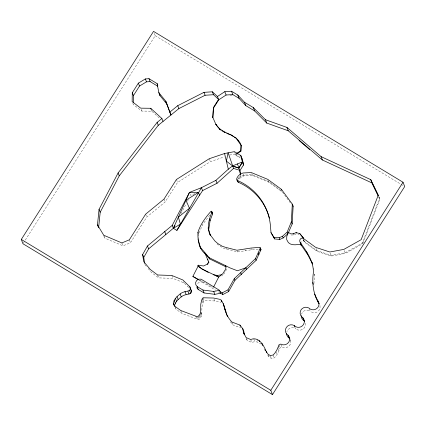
<?xml version="1.0" encoding="UTF-8"?>
<svg xmlns="http://www.w3.org/2000/svg" width="426" height="426" viewBox="0 0 426 426"><rect width="100%" height="100%" fill="white"/><g stroke="black" fill="none" stroke-linecap="round" stroke-linejoin="round"><path stroke-width="0.32" stroke-dasharray="2.13 1.6" d="M175.118 307.529L176.06 309.265L181.897 313.414L197.904 319.463L199.118 319.308L199.991 318.627L201.807 315.655L201.897 307.173L203.537 301.251L204.326 300.692L214.667 300.937L220.993 302.252M313.93 283.594L314.542 275.329L314.207 272.8M281.442 191.391L268.833 182.179L252.426 175.4L244.055 175.831L241.089 177.141L239.162 179.037L239.492 176.497M267.741 355.034L269.179 357.105L271.474 358.495L274.264 357.904C277.326 355.098 278.742 351.418 280.111 347.781L281.858 346.982A5.842 5.708 -21.2 0 0 290.34 339.788M226.467 269.115L225.791 270.941L223.107 275.164L221.941 276.011M362.968 243.118L379.843 199.182L378.698 196.237M199.139 232.74L202.824 224.198L210.465 214.241M181.055 213.559L186.29 203.548M187.52 201.189L188.446 199.421M237.756 179.468L238.72 177.892L240.642 175.991L241.089 177.141M23.329 243.203L155.208 35.693L153.775 32.003M103.896 236.521L104.887 238.155L122.986 245.845L130.452 242.729L146.757 217.079L165.102 202.025L177.589 182.381L210.407 161.619L224.262 156.906M236.627 153.956L235.573 154.627L241.42 158.163M234.619 152.162L235.85 155.336L237.426 154.329M303.525 239.785L304.425 242.101L317.237 251.415L331.428 256.053L345.422 253.449L362.734 243.741L361.594 240.796M294.435 234.662L296.555 233.725L299.02 234.422M194.794 193.654L190.603 195.3L190.15 194.139M246.372 338.814L247.234 340.486L251.793 342.413C255.717 340.752 260.105 342.334 262.549 345.704M216.994 243.954L223.07 248.017L237.623 251.931L251.681 249.737L258.864 249.242M235.402 154.191L229.928 154.979L229.534 153.967M230.04 95.488L232.484 95.333M291.315 235.04L293.903 234.896M132.827 103.342L133.279 104.503L141.831 111.069L151.837 111.191L160.112 118.758M148.173 268.502L151.47 272.448L158.744 277.89L172.967 278.386L183.995 282.88L190.518 289.286M230.375 321.705A29.618 28.941 -21.2 0 0 233.049 324.937L241.036 327.988M199.677 280.122L213.357 287.529M155.208 35.693L402.996 185.512M235.85 155.336L240.104 157.908M198.931 280.095L215.636 290.202M218.426 291.885L220.657 293.237M304.148 241.388L316.96 250.701L331.151 255.339L345.145 252.74L362.457 243.028L379.566 198.468L378.698 196.684M280.643 190.294L268.556 181.465L252.155 174.687L243.778 175.118L240.812 176.433L240.605 175.155M144.877 264.562L146.523 266.532M282.497 192.158L291.459 204.315M378.687 196.801L379.843 199.182M344.283 250.509L345.422 253.449M330.283 253.113L331.428 256.053M316.097 248.47L317.237 251.415M314.09 274.163L314.542 275.329M268.146 180.4L268.833 182.179M309.148 308.632L310.048 310.959A5.756 5.623 -21.2 0 0 301.507 314.186M251.739 173.627L252.426 175.4M243.368 174.058L244.055 175.831M238.72 177.892L239.162 179.037M294.691 326.758L295.372 328.499A5.756 5.623 -21.2 0 0 286.826 331.732M290.202 339.575L290.649 340.736M251.244 248.614L251.681 249.737M244.902 249.689L245.339 250.813M209.278 158.712L210.407 161.619M280.958 344.655L281.858 346.982M278.982 344.874L280.111 347.781M278.114 346.279L279.243 349.187M277.805 348.596L278.934 351.503M237.186 250.807L237.623 251.931M275.84 351.69L276.969 354.597M273.135 354.996L274.264 357.904M270.345 355.588L271.474 358.495M268.279 354.783L269.179 357.105M226.174 248.017L226.611 249.141M256.985 339.234L258.113 342.142M253.747 338.798L254.876 341.705M250.664 339.506L251.793 342.413M246.334 338.159L247.234 340.486M151.384 110.03L151.837 111.191M231.92 322.029L233.049 324.937M176.46 179.474L177.589 182.381M141.155 109.322L141.831 111.069M213.99 299.19L214.667 300.937M201.951 281.352L202.243 282.097A4.308 4.212 -21.2 0 0 196.918 284.84M203.197 297.785L204.326 300.692M163.978 199.118L165.102 202.025M202.409 298.344L203.537 301.251M202.499 299.265L203.399 301.592M201.892 300.772L202.797 303.099M200.737 312.098L201.86 315.006M200.678 312.748L201.807 315.655M200.273 313.792L201.402 316.699M199.522 314.979L200.651 317.887M198.867 315.719L199.991 318.627M197.989 316.401L199.118 319.308M183.542 281.719L183.995 282.88M196.775 316.555L197.904 319.463M195.678 316.14L196.807 319.047M171.838 275.478L172.967 278.386M145.628 214.171L146.757 217.079M180.773 310.506L181.897 313.414M174.932 306.358L176.06 309.265M157.62 274.983L158.744 277.89M129.328 239.822L130.452 242.729M121.857 242.937L122.986 245.845M103.758 235.248L104.887 238.155M303.632 239.609L304.425 242.101M303.632 239.763L303.978 240.951A2.801 2.737 -21.2 0 0 301.257 242.25M313.611 268.369L313.781 269.637M198.612 233.959L198.702 238.874M305.33 323.196A5.842 5.708 -21.2 0 1 295.372 328.499M320.011 305.65A5.842 5.708 -21.2 0 1 310.048 310.959"/><path stroke-width="0.64" d="M157.822 85.365L157.146 83.624L148.988 78.688L145.351 78.943L138.386 83.134L132.284 92.735L132.151 101.596L140.702 108.161L150.708 108.284L161.907 118.524L163.036 121.431M133.306 102.607L133.413 95.642L132.284 92.735M236.888 179.857L237.639 180.56A56.557 55.258 -21.2 0 1 270.462 226.115L271.005 232.639L273.907 237.229L279.152 237.756L282.518 236.244L287.167 232.122L291.352 221.813L292.311 204.118L281.394 189.32L267.73 179.341L251.329 172.562L242.953 172.993L239.987 174.303L238.065 176.204L236.776 178.302L236.888 179.857L237.543 181.545L238.294 182.248A56.557 55.258 -21.2 0 1 269.45 218.149M312.604 264.077L307.625 254.45L301.273 245.206L299.904 244.375C295.974 244.721 291.688 245.733 288.386 242.639L286.693 239.598L286.762 236.419L292.177 223.943L293.136 206.243L292.311 204.118M319.228 303.834A5.842 5.708 -21.2 0 0 318.605 303.051C313.206 293.86 311.88 282.848 313.414 272.422C313.536 260.872 306.491 251.335 300.149 242.298A2.801 2.737 -21.2 0 1 302.849 238.043L315.666 247.357L329.852 251.995L343.851 249.396L361.157 239.684L378.267 195.124L370.758 179.655L321.097 156.635L286.948 127.433L265.441 119.717L253.337 107.602L244.497 102.256L237.767 95.019L231.52 91.239L224.806 91.659L217.441 96.489L212.372 91.803L203.974 92.346L177.749 105.68L169.825 112.102L170.954 115.009L165.81 101.244L158.818 92.66L157.146 83.624M213.458 107.443L212.824 117.491L213.458 107.443L218.57 99.396L213.501 94.71L212.372 91.803M237.154 153.616L240.834 151.262L241.137 145.266C236.739 132.992 221.818 134.701 215.838 124.206L219.832 129.477L220.865 130.1M240.834 151.262L241.137 145.266M98.156 226.637L97.479 224.891L99.05 209.342L118.119 172.935L157.125 122.4L161.907 118.524M98.608 227.798L100.179 212.249L119.248 175.842L158.254 125.308L178.877 108.587L205.103 95.254L213.501 94.71M210.471 235.727C206.509 228.224 208.761 219.704 211.898 212.324L211.802 211.53L211.142 211.131C205.614 217.393 200.492 224.161 197.957 232.271C197.637 240.046 198.825 248.693 205.22 253.939L204.571 252.256M210.508 235.685L208.708 229.63L210.098 220.652L212.553 214.012L211.802 211.53M174.261 305.788L173.361 303.466C173.728 299.276 177.046 296.384 180.145 293.961C182.924 291.437 186.529 291.863 189.607 290.388L190.55 288.903L189.858 286.836L182.866 279.973L171.838 275.478L157.62 274.983L150.341 269.541L143.748 261.655L142.614 254.556L147.487 245.972L172.226 225.375L189.474 192.392L201.445 187.69L215.913 180.352L228.315 169.218L232.575 165.9L242.389 161.949L240.802 155.511L234.422 151.656L224.555 153.52L209.278 158.712L176.46 179.474L163.978 199.118L145.628 214.171L129.328 239.822L121.857 242.937L103.758 235.248L97.479 224.891M174.49 306.374C174.857 302.183 178.174 299.292 181.268 296.869C184.053 294.345 187.658 294.771 190.736 293.296L191.679 291.81L189.858 286.836M220.002 291.549L222.164 292.854L227.99 289.85L234.289 278.62L255.488 258.625L260.366 247.948L259.418 247.394L251.026 248.049L236.968 250.243L225.956 247.458L222.415 246.329L217.771 243.523L214.917 241.015L210.039 234.609M220.657 293.237L214.826 294.339L204.065 292.95L198.292 289.494L197.163 286.586A4.308 4.212 -21.2 0 1 201.115 279.195L219.534 290.33L220.657 293.232L222.819 294.542L228.645 291.538L234.944 280.303L256.143 260.307L261.016 249.631L260.211 247.655M198.378 279.765L192.861 276.426L198.356 265.691L198.181 265.244L203.607 266L207.313 264.109L208.708 261.921L208.884 262.363L205.05 253.491L209.645 258.933L226.036 266.878L225.551 265.638L209.166 257.693L199.97 246.819M213.65 286.948L218.66 277.086L222.628 273.923L225.306 269.706L225.988 267.879L225.551 265.638L229.71 267.778L237.447 270.771L245.935 267.757L246.585 269.44M174.894 225.338L173.355 228.283L148.615 248.88L143.738 257.464L144.67 263.268M176.902 230.375L202.574 190.598L201.445 187.69L176.865 230.402L173.355 228.283L172.226 225.375M21.3 239.455L153.536 31.386L403.028 182.237L404.7 186.545L272.464 394.614L22.972 243.763L21.3 239.455L270.792 390.307L272.464 394.614M133.413 95.642L139.515 86.041L146.475 81.851L150.117 81.595L157.732 86.201M213.628 107.879L218.74 99.838L226.1 95.009L232.814 94.588L239.061 98.363L245.791 105.605L254.636 110.946L266.74 123.061L288.248 130.777L322.391 159.984L372.058 182.999L378.123 195.497M242.511 162.258L238.837 168.036L239.87 170.693L240.498 174.522M239.87 170.693L243.544 164.921L241.952 158.483M208.245 272.432L201.828 268.801L198.053 265.835L198.181 265.244M207.489 264.557L208.186 263.46M216.834 276.261L217.351 275.446L221.461 274.775M270.792 390.307L403.028 182.237M202.574 190.598L217.042 183.26L233.554 168.43L239.7 170.256L240.434 174.719M271.005 232.639L274.562 238.917L279.807 239.444L283.173 237.932L287.822 233.81L287.167 232.122M236.457 153.514L240.663 150.825M198.457 192.392L185.954 200.231L189.442 208.261L178.361 217.143L180.427 224.135L173.355 228.283L189.474 192.392L198.457 192.392L199.586 195.3M288.397 232.394L290.867 233.89L293.455 233.746L296.107 232.575L299.808 233.624L302.939 237.394L303.456 239.018M197.163 286.586L202.936 290.042L213.698 291.432L219.534 290.33M213.474 274.743L217.351 275.446L218.66 277.086L201.871 268.912L198.223 266.271L197.994 265.536M232.692 166.209L238.837 168.036L242.389 161.949L243.544 164.921M244.508 334.825L243.874 331.572L242.745 328.664L239.907 325.081L231.92 322.029A29.618 28.941 -21.2 0 1 224.811 309.047L223.176 303.557L221.2 300.154L219.864 299.345L213.538 298.03L203.197 297.785L202.409 298.344L201.668 300.192L200.768 304.265L200.678 312.748L198.867 315.719L197.989 316.401L196.775 316.555L180.773 310.506L174.932 306.358L173.361 303.466M226.744 133.317L229.641 134.504M192.861 276.426L198.543 279.504M233.395 136.549L230.631 134.541M234.433 137.177L235.466 137.8M221.903 130.729L225.008 132.608L224.837 132.166M211.797 212.814L212.457 213.213M260.605 249.183L261.016 249.631M266.703 352.771C264.28 346.306 259.301 336.061 250.664 339.506L246.111 337.578L243.507 332.568L242.745 328.664M299.068 140.505L309.611 149.526M303.11 237.83L299.808 233.624M158.818 92.66L159.942 95.568L166.939 104.152M236.371 138.604L241.308 145.708M292.353 205.188L293.136 206.243M266.25 351.61L268.05 354.198L270.345 355.588L273.135 354.996C276.197 352.19 277.614 348.511 278.982 344.874L280.734 344.075A5.842 5.708 -21.2 0 0 288.12 335.23A5.756 5.623 -21.2 0 1 286.325 327.477A5.756 5.623 -21.2 0 1 294.244 325.592A5.842 5.708 -21.2 0 0 302.476 325.783A5.842 5.708 -21.2 0 0 302.801 317.684A5.756 5.623 -21.2 0 1 301.006 309.931A5.756 5.623 -21.2 0 1 308.925 308.051A5.842 5.708 -21.2 0 0 317.157 308.243A5.842 5.708 -21.2 0 0 317.476 300.144L314.585 294.073M223.315 304.766L224.3 306.464L225.94 311.954A29.618 28.941 -21.2 0 0 227.447 316.491M264.759 349.501L265.339 350.619M378.107 195.609L372.335 183.712L370.758 179.655M212.654 117.054L216.009 124.648M321.097 156.635L322.391 159.984M286.948 127.433L288.248 130.777M265.441 119.717L266.74 123.061M253.337 107.602L254.636 110.946M312.061 262.299L312.514 263.465M306.496 251.542L307.625 254.45M281.394 189.32L281.81 190.385M300.149 242.298L301.273 245.206A2.801 2.737 -21.2 0 1 300.873 243.219M296.107 232.575L296.278 233.011M291.352 221.813L292.177 223.943M244.497 102.256L245.791 105.605M312.663 282.592L313.339 284.339M293.455 233.746L293.626 234.188M317.476 300.144L318.605 303.051M237.767 95.019L239.061 98.363M231.52 91.239L232.814 94.588M282.518 236.244L283.173 237.932M224.806 91.659L226.1 95.009M279.152 237.756L279.807 239.444M238.129 140.596L238.299 141.033M235.818 137.678L235.988 138.115M273.907 237.229L274.562 238.917M240.802 155.511L242.229 159.196M217.441 96.489L218.74 99.838M302.801 317.684L303.924 320.592A5.842 5.708 -21.2 0 1 304.547 321.374M219.662 129.041L219.832 129.477M203.974 92.346L205.103 95.254M233.554 168.43L228.123 152.732L226.382 161.156L232.575 165.9L238.837 168.036L237.484 163.925M294.244 325.592L294.691 326.758M237.639 180.56L238.294 182.248M260.025 248.965L260.675 250.648M258.268 252.911L258.923 254.594M288.12 335.23L289.249 338.137A5.842 5.708 -21.2 0 1 289.866 338.915M255.488 258.625L256.143 260.307M215.913 180.352L217.042 183.26M177.749 105.68L178.877 108.587M240.711 272.821L241.361 274.504M211.898 212.324L212.553 214.012M261.883 343.255L262.783 345.577M259.109 340.523L259.562 341.684M234.289 278.62L234.944 280.303M209.443 218.964L210.098 220.652M208.053 227.942L208.708 229.63M148.988 78.688L150.117 81.595M227.99 289.85L228.645 291.538M145.351 78.943L146.475 81.851M243.507 332.568L244.183 334.314M239.907 325.081L240.36 326.247M157.125 122.4L158.254 125.308M209.166 257.693L209.645 258.933M150.708 108.284L151.161 109.445M222.164 292.854L222.819 294.542M197.957 232.271L198.394 233.395M207.696 259.588L207.867 260.036M138.386 83.134L139.515 86.041M223.176 303.557L224.3 306.464M198.09 239.646L198.745 241.334M224.811 309.047L225.94 311.954M221.2 300.154L221.877 301.901M213.698 291.432L214.826 294.339M198.425 265.174L198.601 265.616M198.75 266.442L198.894 266.814M202.936 290.042L204.065 292.95M190.55 288.903L191.679 291.81M189.607 290.388L190.736 293.296M187.946 291.256L189.069 294.164M164.697 231.531L165.826 234.444M184.932 291.443L186.061 294.35M180.145 293.961L181.268 296.869M177.008 296.624L178.132 299.531M175.405 298.402L176.534 301.31M174.127 300.415L175.256 303.323M147.487 245.972L148.615 248.88M118.119 172.935L119.248 175.842M142.614 254.556L143.738 257.464M99.05 209.342L100.179 212.249M165.81 101.244L169.825 112.102M302.939 237.394L303.285 238.576M198.899 241.931L200.625 248.502M242.703 161.124L243.661 164.984M224.555 153.52L228.315 169.218M198.17 265.984L198.223 266.271M159.468 92.985L159.942 95.568M315.394 295.069L315.714 296.981M237.431 179.996L237.543 181.545M289.249 338.137A5.756 5.623 -21.2 0 1 286.576 333.675M303.924 320.592A5.756 5.623 -21.2 0 1 301.251 315.645M198.292 289.494A4.308 4.212 -21.2 0 1 196.849 287.39"/></g></svg>
